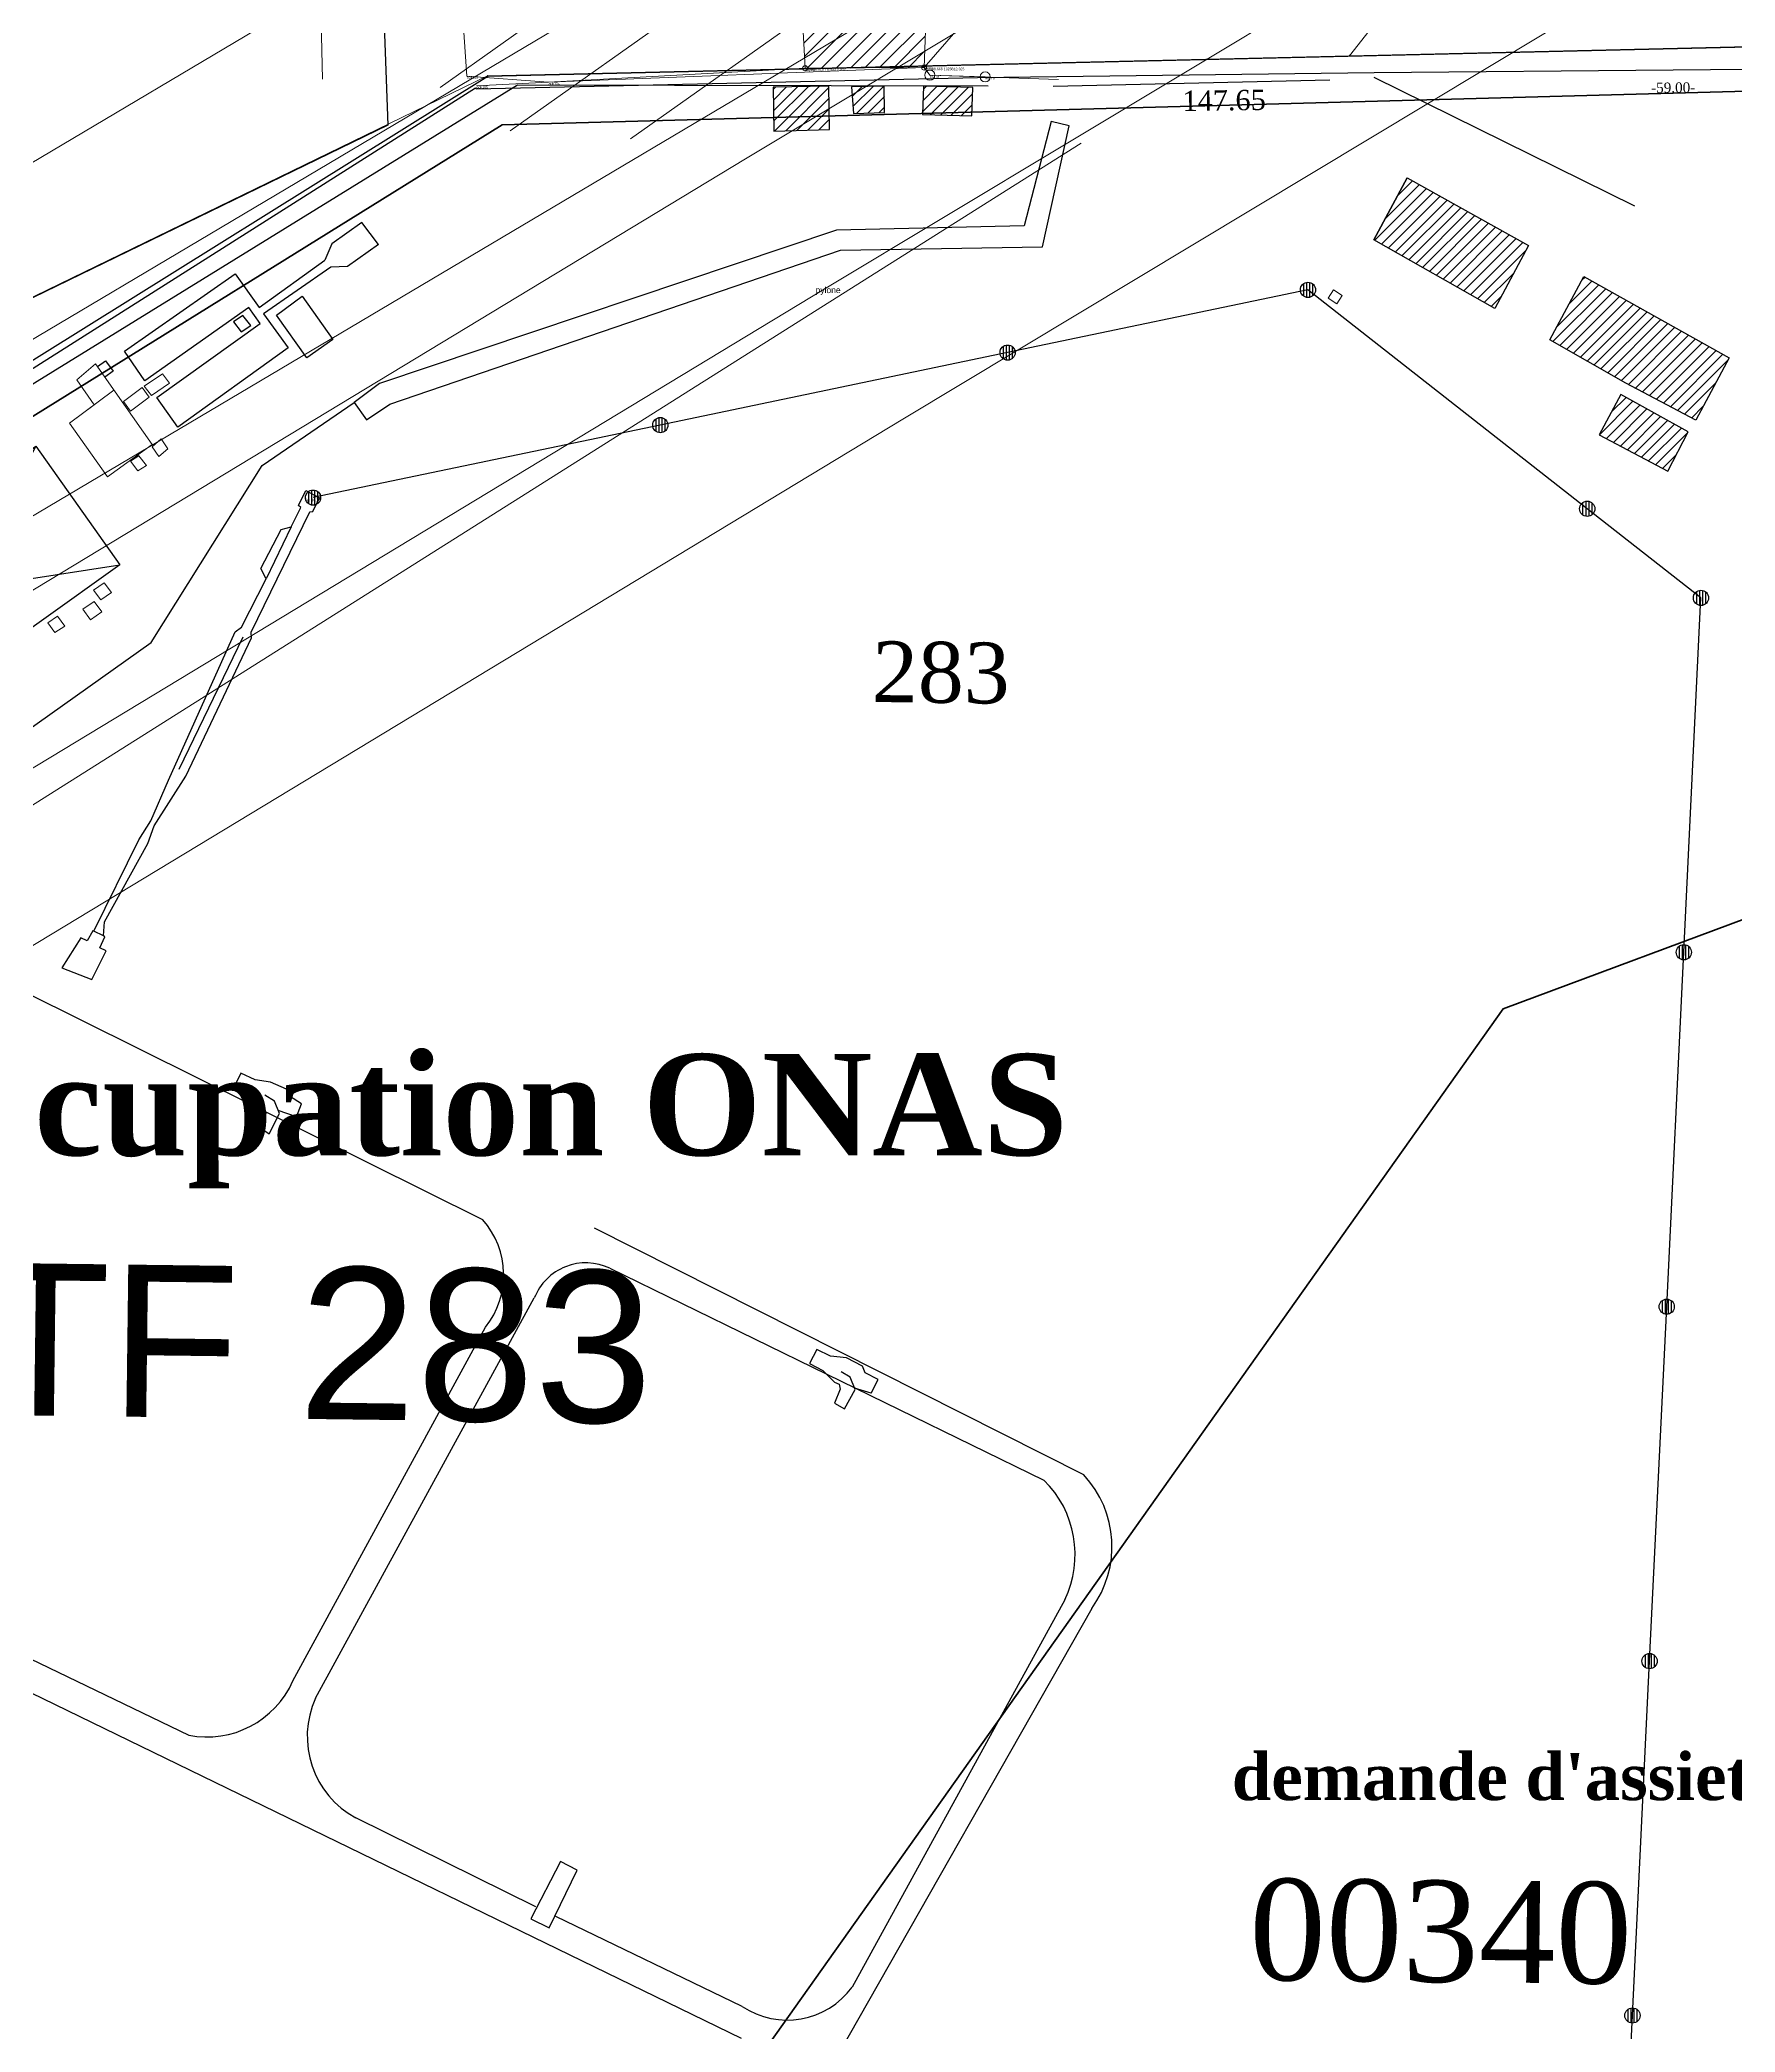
# Model space of a CAD drawing. Header units: metres. Extents: x 251686 to 255059, y 1627526 to 1631912.
# Drawn here: x 252911.4 to 253078.7, y 1628618.5 to 1628815.1 of the extents above; entities that cross this region are included whole.
import ezdxf
from ezdxf.enums import TextEntityAlignment as Align

# ---------------------------------------------------------------- set-up
doc = ezdxf.new("R2010")
doc.units = ezdxf.units.M
doc.header["$MEASUREMENT"] = 0
for name, color, linetype in [('A_revoir_niveau_0', 7, 'Continuous'), ('limites_parcelles', 7, 'Continuous'), ('limites_sections', 7, 'Continuous'), ('limites_tf', 7, 'Continuous'), ('numero_parcelle', 7, 'Continuous')]:
    doc.layers.add(name, color=color, linetype=linetype)
for name, color, linetype, lineweight in [('Cotation Linéaire', 7, 'Continuous', 0), ('emprise_ht_pik_rufisque', 7, 'Continuous', 0), ('Haute tension', 3, 'Continuous', 0), ('Légendes', 7, 'Continuous', 0), ('Numero_TF', 7, 'Continuous', 0), ('Regard', 210, 'Continuous', 0)]:
    doc.layers.add(name, color=color, linetype=linetype, lineweight=lineweight)
doc.layers.add('Lignes HT Vectorisées', color=6, linetype='Continuous', lineweight=0, true_color=0xff00ff)
doc.styles.add('Annotatif', font='txt.shx')
doc.styles.get("Standard").update_dxf_attribs({"font": 'txt.shx'})
doc.styles.add('Style-Arial', font='arial.ttf')
doc.styles.add('Style-FANCY', font='times.ttf')
doc.styles.add('Style-Times New Roman', font='times.ttf')
doc.styles.add('Times 1.0', font='times.ttf', dxfattribs={"width": 0.99, "height": 0.0254})
pattern_1 = [(45, (-252.921871664224, -1628.51580299114), (-0.0005303300858899, 0.0005303300858899), [])]
pattern_2 = [(45, (-252.921802464224, -1628.51578509114), (-0.0005303300858899, 0.0005303300858899), [])]
pattern_3 = [(45, (-252.921815064224, -1628.51580009114), (-0.0005303300858899, 0.0005303300858899), [])]
pattern_4 = [(45, (-252.921847064224, -1628.51579409114), (-0.0005303300858899, 0.0005303300858899), [])]
pattern_5 = [(45, (-252.921879064224, -1628.51583439114), (-0.0005303300858899, 0.0005303300858899), [])]

# ---------------------------------------------------------------- blocks, each defined once
blk = doc.blocks.new('*U94')
at = {"linetype": 'Continuous', "lineweight": 0}
h = blk.add_hatch(dxfattribs=at)
h.set_pattern_fill('HATCH', style=0, pattern_type=2)
h.set_pattern_definition([(45, (-18.235544, 15.864828), (-0.7071067811865475, 0.7071067811865476), [])])
h.paths.add_polyline_path([(-18.2355437304941, 15.86482771043665), (-4.22564373051864, 16.49772771052085), (-3.253543730505042, 2.247827710350974), (-7.566743730509187, 2.072727710474282), (-8.044543730502483, 2.794327710522338), (-13.34474373050034, 2.671427710447459), (-15.47104373050388, 2.704827710520476), (-16.25394373049494, 5.804827710380776), (-17.58124373049941, 5.905427710385992)])
h = blk.add_hatch(dxfattribs=at)
h.set_pattern_fill('HATCH', style=0, pattern_type=2)
h.set_pattern_definition([(45, (-14.472644, -44.83567199999998), (-0.7071067811865475, 0.7071067811865476), [])])
h.paths.add_polyline_path([(-14.47264373052167, -44.83567228959872), (-9.023843730508815, -44.2645722895395), (-11.37564373051282, -4.034772289451211), (-16.96834373052115, -4.247472289483993)])
h = blk.add_hatch(dxfattribs=at)
h.set_pattern_fill('HATCH', style=0, pattern_type=2)
h.set_pattern_definition([(45, (-6.278744, -44.078772), (-0.7071067811865475, 0.7071067811865476), [])])
h.paths.add_polyline_path([(-6.278743730508722, -44.07877228944562), (-1.74924373050453, -52.32337228953838), (-1.982843730511375, -58.67517228936776), (-13.70584373050951, -58.73837228957563), (-14.47264373052167, -44.83567228959872), (-9.023843730508815, -44.2645722895395)])
at = {"color": 2, "linetype": 'Continuous', "lineweight": 0}
for p, q in [((3.09805, -23.2096), (80.364721, 31.518274)), ((11.207545, -35.847156), (89.034698, 19.277706))]:
    blk.add_line(p, q, dxfattribs=at)
at = {"color": 4, "linetype": 'Continuous', "lineweight": 0}
for p, q in [((-42.814369, -64.920051), (84.69971, 25.39799)), ((-49.733383, -60.630029), (10.150318, -18.214488)), ((-30.951639, -65.708446), (18.820295, -30.455056))]:
    blk.add_line(p, q, dxfattribs=at)
at = {"color": 7, "linetype": 'Continuous', "lineweight": 0}
for p, q in [((49.918456, 8.287528), (48.0728, 19.35525)), ((-18.235544, 15.864828), (-50.975744, 13.170228)), ((-17.581244, 5.905428), (-18.235544, 15.864828)), ((-50.975744, 13.170228), (-48.174444, -42.837872)), ((-89.034641, 9.07476), (-67.743644, 10.566328)), ((-67.743644, 10.566328), (-66.643644, 9.225028)), ((13.855856, -26.666872), (15.114756, -22.002672)), ((11.832756, -23.882172), (16.802756, -24.841172)), ((-47.099644, -59.502072), (-48.174444, -42.837872)), ((-39.027244, -60.118372), (-13.705844, -58.738372)), ((-47.099644, -59.502072), (-39.027244, -60.118372)), ((-1.412544, -59.408772), (11.287385, -59.82946))]:
    blk.add_line(p, q, dxfattribs=at)
at = {"color": 7, "linetype": 'Continuous', "lineweight": 0, "flags": 128}
for points in [[(46.894256, 65.708444), (46.894256, 39.882128), (43.185856, 35.566628), (36.899056, 30.708928), (33.660156, 28.649728), (27.995456, 28.362528), (-22.149044, 25.626328), (-50.975744, 25.626328)], [(-18.235544, 15.864828), (-4.225644, 16.497728), (48.0728, 19.35525)], [(-1.982844, -58.675172), (-13.705844, -58.738372), (-14.472644, -44.835672), (-16.968344, -4.247472), (-17.581244, 5.905428), (-16.253944, 5.804828), (-15.471044, 2.704828), (-13.344744, 2.671428), (-8.044544, 2.794328), (-7.566744, 2.072728), (-3.253544, 2.247828), (-4.225644, 16.497728)], [(-66.643644, 9.225028), (-62.827844, 5.590028), (-61.340896, -59.825786)], [(49.918456, 8.287528), (47.184756, -0.832672), (42.967156, -5.812572), (6.099756, -49.380972), (-1.982844, -58.675172), (-1.412544, -59.408772)], [(-9.023844, -44.264572), (-11.375644, -4.034772), (-16.968344, -4.247472)], [(11.832756, -23.882172), (13.855856, -26.666872), (16.802756, -24.841172), (15.114756, -22.002672), (11.832756, -23.882172)], [(-1.982844, -58.675172), (-1.749244, -52.323372), (-6.278744, -44.078772), (-9.023844, -44.264572), (-14.472644, -44.835672)]]:
    blk.add_lwpolyline(points, dxfattribs=at)
for points in [[(-18.235544, 15.864828), (-4.225644, 16.497728), (-3.253544, 2.247828), (-7.566744, 2.072728), (-8.044544, 2.794328), (-13.344744, 2.671428), (-15.471044, 2.704828), (-16.253944, 5.804828), (-17.581244, 5.905428), (-18.235544, 15.864828), (-18.235544, 15.864828)], [(-14.472644, -44.835672), (-9.023844, -44.264572), (-11.375644, -4.034772), (-16.968344, -4.247472), (-14.472644, -44.835672), (-14.472644, -44.835672)], [(-6.278744, -44.078772), (-1.749244, -52.323372), (-1.982844, -58.675172), (-13.705844, -58.738372), (-14.472644, -44.835672), (-9.023844, -44.264572), (-6.278744, -44.078772), (-6.278744, -44.078772)]]:
    blk.add_lwpolyline(points, close=True, dxfattribs=at)
at = {"color": 3, "linetype": 'Continuous', "lineweight": 0, "flags": 128}
blk.add_lwpolyline([(-46.121844, -60.465872), (-39.027244, -60.118372), (-1.982844, -58.675172), (-1.412544, -59.408772), (4.048556, -59.589672)], dxfattribs=at)
at = {"color": 2, "linetype": 'Continuous', "lineweight": 0}
for centre in [(43.185856, 35.566628), (36.899056, 30.708928)]:
    blk.add_circle(centre, 0.5, dxfattribs=at)
at = {"color": 3, "linetype": 'Continuous', "lineweight": 0}
for centre in [(48.0728, 19.35525), (-18.235544, 15.864828), (49.670027, 9.777266), (3.09805, -23.2096), (27.043358, -24.630672), (-15.279189, -31.718615), (10.647063, -36.244145), (-6.277716, -44.080642), (-14.309182, -47.799365), (-13.705844, -58.738372), (-1.982844, -58.675172)]:
    blk.add_circle(centre, 0.25, dxfattribs=at)
at = {"color": 7, "linetype": 'Continuous', "lineweight": 0}
for centre in [(-1.412544, -59.408772), (4.048556, -59.589672)]:
    blk.add_circle(centre, 0.5, dxfattribs=at)
at = {"color": 7, "linetype": 'Continuous', "lineweight": 0, "style": 'Style-Arial'}
for s, p in [('adji60', (56.095156, 46.146428)), ('adji59', (46.894256, 44.838728)), ('adji61', (47.008456, 39.882128)), ('adji62', (43.185856, 35.566628)), ('adji63', (36.899056, 30.708928)), ('adji65', (27.995456, 28.362528)), ('adji64', (33.660156, 28.649728)), ('adji66', (-22.149044, 25.626328)), ('adji70', (35.817356, 18.685628)), ('adji67', (-18.235544, 15.864828)), ('adji69', (-4.225644, 16.497728)), ('adji71', (48.671256, 15.766528)), ('adji68', (-50.975744, 13.170228)), ('adji110', (-68.258944, 10.530228)), ('adji109', (-67.743644, 10.566328)), ('adji108', (-66.643644, 9.225028)), ('adji72', (49.918456, 8.287528)), ('adji94', (-17.581244, 5.905428)), ('adji107', (-62.827844, 5.590028)), ('adji95', (-16.253944, 5.804828)), ('adji73', (57.751456, 5.820728)), ('adji96', (-15.471044, 2.704828)), ('adji97', (-13.344744, 2.671428)), ('adji98', (-8.044544, 2.794328)), ('adji99', (-7.566744, 2.072728)), ('adji100', (-3.253544, 2.247828)), ('adji74', (47.184756, -0.832672)), ('adji93', (-16.968344, -4.247472)), ('adji92', (-11.375644, -4.034772)), ('adji75', (42.967156, -5.812572)), ('adji91', (15.114756, -22.002672)), ('adji101', (24.059456, -22.015472)), ('adji88', (11.832756, -23.882172)), ('adji90', (16.802756, -24.841172)), ('adji89', (13.855856, -26.666872)), ('adji87', (4.633556, -30.763572)), ('adji86', (6.872556, -29.726872)), ('adji102', (-61.833844, -38.139372)), ('adji106', (-48.174444, -42.837872)), ('adji85', (-14.472644, -44.835672)), ('adji84', (-14.423244, -44.828272)), ('adji81', (-9.023844, -44.264572)), ('adji80', (-6.278744, -44.078772)), ('adji76', (6.099756, -49.380972)), ('adji82', (-1.749244, -52.323372)), ('adji83', (-13.705844, -58.738372)), ('adji77', (-1.982844, -58.675172)), ('adji103', (-47.099644, -59.502072)), ('adji105', (-46.121844, -60.465872)), ('adji104', (-39.027244, -60.118372)), ('adji78', (-1.412544, -59.408772)), ('adji79', (4.048556, -59.589672))]:
    blk.add_text(s, height=0.25, dxfattribs=at).set_placement(p, align=Align.TOP_LEFT)
at = {"color": 2, "linetype": 'Continuous', "lineweight": 0, "style": 'Style-Arial'}
for s, p in [('253048.724 1628890.355', (48.0728, 19.35525)), ('253050.321 1628880.777', (49.670027, 9.777266)), ('253003.749 1628847.791', (3.09805, -23.2096))]:
    blk.add_text(s, height=0.25, dxfattribs=at).set_placement(p, align=Align.TOP_LEFT)
at = {"color": 4, "linetype": 'Continuous', "lineweight": 0, "style": 'Style-Arial'}
for s, p in [('252982.415 1628886.865', (-18.235544, 15.864828)), ('253027.694 1628846.369', (27.043358, -24.630672)), ('252985.637 1628834.962', (-15.013595, -36.038052)), ('252986.667 1628817.310', (-13.984259, -53.690475)), ('252986.945 1628812.262', (-13.705844, -58.738372)), ('252998.668 1628812.325', (-1.982844, -58.675172))]:
    blk.add_text(s, height=0.25, dxfattribs=at).set_placement(p, align=Align.TOP_LEFT)
blk = doc.blocks.new('w005_2')
at = {"color": 0}
for p, q in [((-0.00015, 0.000735), (-0.00015, -0.000735)), ((0.00015, 0.000735), (0.00015, -0.000735))]:
    blk.add_line(p, q, dxfattribs=at)
at = {"color": 0, "flags": 128}
for points in [[(-0.00045, 0.0006), (-0.00045, -0.0006)], [(0.00045, 0.0006), (0.00045, -0.0006)]]:
    blk.add_lwpolyline(points, dxfattribs=at)
at = {"color": 0}
blk.add_circle((0, 0), 0.00075, dxfattribs=at)
blk = doc.blocks.new('*U133')
at = {"ltscale": 1000}
h = blk.add_hatch(dxfattribs=at)
h.set_pattern_fill('BAT_NORM', color=256, style=0, pattern_type=2)
h.set_pattern_definition(pattern_3)
h.paths.add_polyline_path([(0.061885000000018, 0.2945629999999255), (0.061945000000037, 0.2902180000000953), (0.0674450000000206, 0.2903739999999288), (0.0673861234926392, 0.2946376404106559)])
h.paths.add_polyline_path([(0.062381178376512, 0.2893999150749096), (0.0633827984311779, 0.2893999150749096), (0.0633827984311779, 0.2897828448162727), (0.062381178376512, 0.2897828448162727)], flags=9)
h = blk.add_hatch(dxfattribs=at)
h.set_pattern_fill('BAT_NORM', color=256, style=0, pattern_type=2)
h.set_pattern_definition(pattern_3)
h.paths.add_polyline_path([(0.061885000000018, 0.2945629999999255), (0.061945000000037, 0.2902180000000953), (0.0674450000000206, 0.2903739999999288), (0.0673861234926392, 0.2946376404106559)])
h.paths.add_polyline_path([(0.062381178376512, 0.2893999150749096), (0.0633827984311779, 0.2893999150749096), (0.0633827984311779, 0.2897828448162727), (0.062381178376512, 0.2897828448162727)], flags=9)
h = blk.add_hatch(dxfattribs=at)
h.set_pattern_fill('BAT_NORM', color=256, style=0, pattern_type=2)
h.set_pattern_definition(pattern_2)
h.paths.add_polyline_path([(0.0695976063664148, 0.2945933927985607), (0.0698030000000642, 0.291964999999891), (0.0728820000000781, 0.2920590000001084), (0.0728323820826233, 0.2946431990992551)])
h.paths.add_polyline_path([(0.070253000000065, 0.2924149999998917), (0.0708863333333909, 0.2924149999998917), (0.0708863333333909, 0.2927150000000438), (0.070253000000065, 0.2927150000000438)], flags=9)
h.paths.add_polyline_path([(0.070253000000065, 0.2912149999999656), (0.0709863333333658, 0.2912149999999656), (0.0709863333333658, 0.2915150000001176), (0.070253000000065, 0.2915150000001176)], flags=9)
h = blk.add_hatch(dxfattribs=at)
h.set_pattern_fill('BAT_NORM', color=256, style=0, pattern_type=2)
h.set_pattern_definition(pattern_2)
h.paths.add_polyline_path([(0.0695976063664148, 0.2945933927985607), (0.0698030000000642, 0.291964999999891), (0.0728820000000781, 0.2920590000001084), (0.0728323820826233, 0.2946431990992551)])
h.paths.add_polyline_path([(0.070253000000065, 0.2924149999998917), (0.0708863333333909, 0.2924149999998917), (0.0708863333333909, 0.2927150000000438), (0.070253000000065, 0.2927150000000438)], flags=9)
h.paths.add_polyline_path([(0.070253000000065, 0.2912149999999656), (0.0709863333333658, 0.2912149999999656), (0.0709863333333658, 0.2915150000001176), (0.070253000000065, 0.2915150000001176)], flags=9)
h = blk.add_hatch(dxfattribs=at)
h.set_pattern_fill('BAT_NORM', color=256, style=0, pattern_type=2)
h.set_pattern_definition(pattern_1)
h.paths.add_polyline_path([(0.0814934198026549, 0.291717023040519), (0.0815814198026601, 0.2945160230403871), (0.0767164198026364, 0.2946460230400589), (0.0766284198026597, 0.2918470230401908)])
h.paths.add_polyline_path([(0.0770784198026604, 0.2922970230401915), (0.0777117531359579, 0.2922970230401915), (0.0777117531359579, 0.2925970230401162), (0.0770784198026604, 0.2925970230401162)], flags=9)
h.paths.add_polyline_path([(0.0770784198026604, 0.2910970230402654), (0.0778784198026585, 0.2910970230402654), (0.0778784198026585, 0.2913970230404175), (0.0770784198026604, 0.2913970230404175)], flags=9)
h = blk.add_hatch(dxfattribs=at)
h.set_pattern_fill('BAT_NORM', color=256, style=0, pattern_type=2)
h.set_pattern_definition(pattern_1)
h.paths.add_polyline_path([(0.0814934198026549, 0.291717023040519), (0.0815814198026601, 0.2945160230403871), (0.0767164198026364, 0.2946460230400589), (0.0766284198026597, 0.2918470230401908)])
h.paths.add_polyline_path([(0.0770784198026604, 0.2922970230401915), (0.0777117531359579, 0.2922970230401915), (0.0777117531359579, 0.2925970230401162), (0.0770784198026604, 0.2925970230401162)], flags=9)
h.paths.add_polyline_path([(0.0770784198026604, 0.2910970230402654), (0.0778784198026585, 0.2910970230402654), (0.0778784198026585, 0.2913970230404175), (0.0770784198026604, 0.2913970230404175)], flags=9)
h = blk.add_hatch(dxfattribs=at)
h.set_pattern_fill('BAT_NORM', color=256, style=0, pattern_type=2)
h.set_pattern_definition(pattern_4)
h.paths.add_polyline_path([(0.1330777959435352, 0.2727059117448789), (0.1364004365981373, 0.2789261217546937), (0.1244360000000881, 0.2856190000004517), (0.1211530000000778, 0.2794730000000527)])
h.paths.add_polyline_path([(0.1215891783765244, 0.2786549150750943), (0.1223965624148207, 0.2786549150750943), (0.1223965624148207, 0.2790378448162301), (0.1215891783765244, 0.2790378448162301)], flags=9)
h = blk.add_hatch(dxfattribs=at)
h.set_pattern_fill('BAT_NORM', color=256, style=0, pattern_type=2)
h.set_pattern_definition(pattern_4)
h.paths.add_polyline_path([(0.1330777959435352, 0.2727059117448789), (0.1364004365981373, 0.2789261217546937), (0.1244360000000881, 0.2856190000004517), (0.1211530000000778, 0.2794730000000527)])
h.paths.add_polyline_path([(0.1215891783765244, 0.2786549150750943), (0.1223965624148207, 0.2786549150750943), (0.1223965624148207, 0.2790378448162301), (0.1215891783765244, 0.2790378448162301)], flags=9)
h = blk.add_hatch(dxfattribs=at)
h.set_pattern_fill('BAT_NORM', color=256, style=0, pattern_type=2)
h.set_pattern_definition(pattern_5)
h.paths.add_polyline_path([(0.1529053751297624, 0.2617107945675343), (0.1561883751297728, 0.2678567945674786), (0.1418617350667262, 0.2758710839841569), (0.1385210000000256, 0.269617000000153), (0.146015000000034, 0.2653500000001259)])
h.paths.add_polyline_path([(0.1501454758221996, 0.2566656268738825), (0.152150517701557, 0.2605412298428291), (0.1455139999999915, 0.2642200000002504), (0.1433840000000828, 0.2602460000000519)])
h.paths.add_polyline_path([(0.1389571783765007, 0.2687989150749672), (0.1397645624148254, 0.2687989150749672), (0.1397645624148254, 0.269181844816103), (0.1389571783765007, 0.269181844816103)], flags=9)
h.paths.add_polyline_path([(0.1459501783765233, 0.2634019150750646), (0.1467575624147628, 0.2634019150750646), (0.1467575624147628, 0.2637848448162003), (0.1459501783765233, 0.2637848448162003)], flags=9)
h.paths.add_polyline_path([(0.1438201357435389, 0.2594277019099991), (0.1446276050478161, 0.2594277019099991), (0.1446276050478161, 0.2598108874490208), (0.1438201357435389, 0.2598108874490208)], flags=9)
h = blk.add_hatch(dxfattribs=at)
h.set_pattern_fill('BAT_NORM', color=256, style=0, pattern_type=2)
h.set_pattern_definition(pattern_5)
h.paths.add_polyline_path([(0.1529053751297624, 0.2617107945675343), (0.1561883751297728, 0.2678567945674786), (0.1418617350667262, 0.2758710839841569), (0.1385210000000256, 0.269617000000153), (0.146015000000034, 0.2653500000001259)])
h.paths.add_polyline_path([(0.1501454758221996, 0.2566656268738825), (0.152150517701557, 0.2605412298428291), (0.1455139999999915, 0.2642200000002504), (0.1433840000000828, 0.2602460000000519)])
h.paths.add_polyline_path([(0.1389571783765007, 0.2687989150749672), (0.1397645624148254, 0.2687989150749672), (0.1397645624148254, 0.269181844816103), (0.1389571783765007, 0.269181844816103)], flags=9)
h.paths.add_polyline_path([(0.1459501783765233, 0.2634019150750646), (0.1467575624147628, 0.2634019150750646), (0.1467575624147628, 0.2637848448162003), (0.1459501783765233, 0.2637848448162003)], flags=9)
h.paths.add_polyline_path([(0.1438201357435389, 0.2594277019099991), (0.1446276050478161, 0.2594277019099991), (0.1446276050478161, 0.2598108874490208), (0.1438201357435389, 0.2598108874490208)], flags=9)
for p, q in [((0.0893, 0.291151, 0.009676), (0.086655, 0.28088, 0.009676)), ((0.0893, 0.291151, 0.009676), (0.086655, 0.28088, 0.009676)), ((0.091101, 0.290724, 0.009676), (0.0893, 0.291151, 0.009676)), ((0.091101, 0.290724, 0.009676), (0.0893, 0.291151, 0.009676)), ((0.088443, 0.278791, 0.009676), (0.091101, 0.290724, 0.009676)), ((0.088443, 0.278791, 0.009676), (0.091101, 0.290724, 0.009676)), ((0.068137, 0.280452, 0.009676), (0.023054, 0.265313, 0.009618)), ((0.068137, 0.280452, 0.009676), (0.023054, 0.265313, 0.009618)), ((0.086655, 0.28088, 0.009676), (0.068137, 0.280452, 0.009676)), ((0.086655, 0.28088, 0.009676), (0.068137, 0.280452, 0.009676)), ((0.024062, 0.263265, 0.009676), (0.068526, 0.278477, 0.009676)), ((0.024062, 0.263265, 0.009676), (0.068526, 0.278477, 0.009676)), ((0.068526, 0.278477, 0.009676), (0.088443, 0.278791, 0.009676)), ((0.068526, 0.278477, 0.009676), (0.088443, 0.278791, 0.009676)), ((0.020535, 0.26345, 0.009676), (0.021779, 0.261728, 0.009676)), ((0.020535, 0.26345, 0.009676), (0.021779, 0.261728, 0.009676)), ((0.021779, 0.261728, 0.009676), (0.024062, 0.263265, 0.009676)), ((0.021779, 0.261728, 0.009676), (0.024062, 0.263265, 0.009676))]:
    blk.add_line(p, q, dxfattribs=at)
at = {"flags": 128}
for points, elevation in [([(0.133417, -0.220284), (0.130002, -0.264572), (0.127686, -0.265366), (-0.065926, -0.190808), (-0.194108, -0.141732), (-0.190168, -0.08715), (-0.181213, 0.000651), (-0.176112, 0.043195), (-0.166551, 0.108144), (-0.148411, 0.116316), (-0.129814, 0.124222), (-0.103291, 0.172663), (-0.094554, 0.188209), (-0.091076, 0.194598), (-0.073015, 0.227649), (0.032519, 0.294492), (0.032579, 0.294377), (0.082048, 0.295495), (0.121164, 0.296007)], 0.001709), ([(0.133417, -0.220284), (0.130002, -0.264572), (0.127686, -0.265366), (-0.065926, -0.190808), (-0.194108, -0.141732), (-0.190168, -0.08715), (-0.181213, 0.000651), (-0.176112, 0.043195), (-0.166551, 0.108144), (-0.148411, 0.116316), (-0.129814, 0.124222), (-0.103291, 0.172663), (-0.094554, 0.188209), (-0.091076, 0.194598), (-0.073015, 0.227649), (0.032519, 0.294492), (0.032579, 0.294377), (0.082048, 0.295495), (0.121164, 0.296007)], 0.001709), ([(0.121164, 0.296007), (0.180159, 0.296508), (0.181896, 0.236554), (0.199434, 0.200557), (0.213995, 0.171163), (0.222103, 0.154801), (0.225249, 0.14859), (0.226036, 0.145856), (0.187436, 0.067923), (0.18457, 0.056874), (0.185535, 0.041837), (0.213421, 0.017745), (0.215174, 0.001897), (0.194934, -0.033012), (0.178006, -0.063908), (0.164656, -0.103891), (0.162442, -0.105445), (0.152329, -0.104973), (0.150382, -0.114321), (0.151233, -0.139386)], 0.009359), ([(0.022964, 0.279033), (0.0213, 0.281214), (0.018335, 0.2791), (0.017655, 0.27749), (0.017655, 0.27749)], 0.010025), ([(0.022964, 0.279033), (0.0213, 0.281214), (0.018335, 0.2791), (0.017655, 0.27749), (0.017655, 0.27749)], 0.010025), ([(0.022964, 0.279033), (0.019878, 0.276865), (0.018243, 0.276794), (0.011604, 0.272175), (0.014025, 0.26882), (0.003167, 0.261024), (0.001095, 0.263928), (0.011274, 0.271246), (0.010154, 0.272828), (-8.8e-05, 0.265572), (-0.002118, 0.268507), (0.008818, 0.276146), (0.01116, 0.272808), (0.017655, 0.27749)], 0.010025), ([(0.022964, 0.279033), (0.019878, 0.276865), (0.018243, 0.276794), (0.011604, 0.272175), (0.014025, 0.26882), (0.003167, 0.261024), (0.001095, 0.263928), (0.011274, 0.271246), (0.010154, 0.272828), (-8.8e-05, 0.265572), (-0.002118, 0.268507), (0.008818, 0.276146), (0.01116, 0.272808), (0.017655, 0.27749)], 0.010025), ([(0.015273, 0.253073), (0.015045, 0.253294), (0.01577, 0.254752), (0.01713, 0.25404), (0.016407, 0.252636), (0.016171, 0.252664)], 0.009536), ([(0.015273, 0.253073), (0.015045, 0.253294), (0.01577, 0.254752), (0.01713, 0.25404), (0.016407, 0.252636), (0.016171, 0.252664)], 0.009536), ([(-0.00512, 0.21128), (-0.000701, 0.220304), (0.000482, 0.222183), (0.00223, 0.226186), (0.00223, 0.226186), (0.008817, 0.24083), (0.00944, 0.241275), (0.011854, 0.24604), (0.011353, 0.247054), (0.013332, 0.250917), (0.014317, 0.251183), (0.015273, 0.253073)], 0.009048), ([(-0.00512, 0.21128), (-0.000701, 0.220304), (0.000482, 0.222183), (0.00223, 0.226186), (0.00223, 0.226186), (0.008817, 0.24083), (0.00944, 0.241275), (0.011854, 0.24604), (0.011353, 0.247054), (0.013332, 0.250917), (0.014317, 0.251183), (0.015273, 0.253073)], 0.009048), ([(0.010373, 0.240781), (0.016171, 0.252664)], 0.009464), ([(0.010373, 0.240781), (0.016171, 0.252664)], 0.009464), ([(0.014317, 0.251183), (0.011854, 0.24604)], 0.009524), ([(0.014317, 0.251183), (0.011854, 0.24604)], 0.009524), ([(-0.004197, 0.210822), (-0.004087, 0.2122), (0.000186, 0.219943), (0.000808, 0.221668), (0.003944, 0.226585), (0.003944, 0.226585), (0.010435, 0.240224), (0.010373, 0.240781)], 0.008838), ([(-0.004197, 0.210822), (-0.004087, 0.2122), (0.000186, 0.219943), (0.000808, 0.221668), (0.003944, 0.226585), (0.003944, 0.226585), (0.010435, 0.240224), (0.010373, 0.240781)], 0.008838), ([(0.00328, 0.227267), (0.009591, 0.240313)], 0.00942), ([(0.00328, 0.227267), (0.009591, 0.240313)], 0.00942), ([(-0.008281, 0.207686), (-0.005336, 0.206527), (-0.003925, 0.20934), (-0.004541, 0.209655), (-0.004051, 0.210716), (-0.004197, 0.210822), (-0.00512, 0.21128), (-0.00522, 0.211324), (-0.005782, 0.210343), (-0.006401, 0.210622), (-0.008281, 0.207686)], 0.008792), ([(-0.008281, 0.207686), (-0.005336, 0.206527), (-0.003925, 0.20934), (-0.004541, 0.209655), (-0.004051, 0.210716), (-0.004197, 0.210822), (-0.00512, 0.21128), (-0.00522, 0.211324), (-0.005782, 0.210343), (-0.006401, 0.210622), (-0.008281, 0.207686)], 0.008792), ([(0.033242, 0.182831), (-0.011863, 0.205231), (-0.011863, 0.205231), (-0.011863, 0.205231)], 0.008337), ([(0.033242, 0.182831), (-0.011863, 0.205231), (-0.011863, 0.205231), (-0.011863, 0.205231)], 0.008337), ([(0.092534, 0.157645), (0.044247, 0.182001)], 0.008245), ([(0.092534, 0.157645), (0.044247, 0.182001)], 0.008245), ([(0.045774, 0.178044), (0.088595, 0.157146)], 0.008344), ([(0.045774, 0.178044), (0.088595, 0.157146)], 0.008344), ([(0.014511, 0.137343), (0.033509, 0.172218)], 0.008294), ([(0.014511, 0.137343), (0.033509, 0.172218)], 0.008294), ([(0.058751, 0.102068), (-0.059719, 0.159651)], 0.008213), ([(0.058751, 0.102068), (-0.059719, 0.159651)], 0.008213), ([(0.093313, 0.144487), (0.068311, 0.100468)], 0.008163), ([(0.093313, 0.144487), (0.068311, 0.100468)], 0.008163), ([(0.090645, 0.14534), (0.069688, 0.107131)], 0.008138), ([(0.090645, 0.14534), (0.069688, 0.107131)], 0.008138), ([(-0.016047, 0.141753), (0.004224, 0.131987)], 0.008365), ([(-0.016047, 0.141753), (0.004224, 0.131987)], 0.008365), ([(0.038472, 0.115029), (0.020729, 0.12381)], 0.00811), ([(0.038472, 0.115029), (0.020729, 0.12381)], 0.00811), ([(0.058832, 0.105222), (0.040454, 0.114091)], 0.008187), ([(0.058832, 0.105222), (0.040454, 0.114091)], 0.008187)]:
    blk.add_lwpolyline(points, dxfattribs=dict(at, elevation=elevation))
at = {"ltscale": 1000, "flags": 128}
for points, elevation in [([(0.089518, 0.294648), (0.116806, 0.295265)], 0.008651), ([(0.089518, 0.294648), (0.116806, 0.295265)], 0.008651), ([(0.121153, 0.295524), (0.14686, 0.28285)], 0.008256), ([(0.121153, 0.295524), (0.14686, 0.28285)], 0.008256), ([(-0.075294, 0.185935), (-0.090803, 0.194228), (-0.072917, 0.22722), (0.036672, 0.294779), (0.036672, 0.294779), (0.036672, 0.294779)], 0.007032), ([(-0.075294, 0.185935), (-0.090803, 0.194228), (-0.072917, 0.22722), (0.036672, 0.294779), (0.036672, 0.294779), (0.036672, 0.294779)], 0.007032), ([(0.036672, 0.294779), (0.083108, 0.29467)], 0.0102), ([(0.036672, 0.294779), (0.083108, 0.29467)], 0.0102), ([(0.124436, 0.285619), (0.121153, 0.279473)], 0.008598), ([(0.124436, 0.285619), (0.121153, 0.279473)], 0.008598), ([(-0.004773, 0.266981), (-0.003992, 0.267552), (-0.003226, 0.266537), (-0.004054, 0.265956)], 0.009799), ([(-0.004773, 0.266981), (-0.003992, 0.267552), (-0.003226, 0.266537), (-0.004054, 0.265956)], 0.009799), ([(-0.075294, 0.185935), (0.000505, 0.239779), (0.000505, 0.239779), (0.011479, 0.257232), (0.020535, 0.26345)], 0.007032), ([(-0.075294, 0.185935), (0.000505, 0.239779), (0.000505, 0.239779), (0.011479, 0.257232), (0.020535, 0.26345)], 0.007032), ([(0.023054, 0.265313), (0.020535, 0.26345)], 0.009618), ([(0.023054, 0.265313), (0.020535, 0.26345)], 0.009618), ([(0.001505, 0.259846), (0.000623, 0.259081)], 0.009853), ([(0.001505, 0.259846), (0.000623, 0.259081)], 0.009853), ([(-0.010842, 0.259134), (-0.025798, 0.230861), (-0.034061, 0.242575), (-0.002579, 0.24742)], 0.009726), ([(-0.010842, 0.259134), (-0.025798, 0.230861), (-0.034061, 0.242575), (-0.002579, 0.24742)], 0.009726), ([(-0.000686, 0.258187), (-0.001529, 0.257669)], 0.009798), ([(-0.000686, 0.258187), (-0.001529, 0.257669)], 0.009798), ([(0.014857, 0.192991), (0.015343, 0.194272), (0.014181, 0.195011), (0.013869, 0.19572), (0.012292, 0.196382), (0.01077, 0.19664), (0.009377, 0.197289), (0.008709, 0.195928), (0.010016, 0.195156), (0.011137, 0.194045), (0.01155, 0.19377), (0.011832, 0.193318), (0.011201, 0.19194), (0.012158, 0.191293), (0.013176, 0.19329), (0.012685, 0.194524), (0.011727, 0.195122)], 0.008386), ([(0.014857, 0.192991), (0.015343, 0.194272), (0.014181, 0.195011), (0.013869, 0.19572), (0.012292, 0.196382), (0.01077, 0.19664), (0.009377, 0.197289), (0.008709, 0.195928), (0.010016, 0.195156), (0.011137, 0.194045), (0.01155, 0.19377), (0.011832, 0.193318), (0.011201, 0.19194), (0.012158, 0.191293), (0.013176, 0.19329), (0.012685, 0.194524), (0.011727, 0.195122)], 0.008386), ([(0.014857, 0.192991), (0.013047, 0.193613)], 0.008386), ([(0.014857, 0.192991), (0.013047, 0.193613)], 0.008386), ([(0.016749, 0.135639), (0.038317, 0.175106)], 0.008306), ([(0.016749, 0.135639), (0.038317, 0.175106)], 0.008306), ([(0.071554, 0.165703), (0.072243, 0.16705), (0.070969, 0.167725), (0.070693, 0.168396), (0.069131, 0.169186), (0.067542, 0.169372), (0.0662, 0.17004), (0.065456, 0.168634), (0.066775, 0.167951), (0.067949, 0.166811), (0.068387, 0.166601), (0.068505, 0.166118), (0.06794, 0.164732), (0.06893, 0.164159), (0.069973, 0.166084), (0.069475, 0.1673), (0.0686, 0.167827)], 0.008203), ([(0.071554, 0.165703), (0.072243, 0.16705), (0.070969, 0.167725), (0.070693, 0.168396), (0.069131, 0.169186), (0.067542, 0.169372), (0.0662, 0.17004), (0.065456, 0.168634), (0.066775, 0.167951), (0.067949, 0.166811), (0.068387, 0.166601), (0.068505, 0.166118), (0.06794, 0.164732), (0.06893, 0.164159), (0.069973, 0.166084), (0.069475, 0.1673), (0.0686, 0.167827)], 0.008203), ([(0.071554, 0.165703), (0.069918, 0.166218)], 0.008203), ([(0.071554, 0.165703), (0.069918, 0.166218)], 0.008203), ([(0.039797, 0.112984), (0.042542, 0.11866), (0.040914, 0.119508), (0.037985, 0.113849), (0.039797, 0.112984)], 0.008208), ([(0.039797, 0.112984), (0.042542, 0.11866), (0.040914, 0.119508), (0.037985, 0.113849), (0.039797, 0.112984)], 0.008208)]:
    blk.add_lwpolyline(points, dxfattribs=dict(at, elevation=elevation))
at = {"ltscale": 1000, "elevation": -0.0018, "flags": 128}
blk.add_lwpolyline([(0.138521, 0.269617), (0.141862, 0.275871), (0.156188, 0.267857), (0.152905, 0.261711), (0.146015, 0.26535), (0.138521, 0.269617)], close=True, dxfattribs=at)
blk.add_lwpolyline([(0.138521, 0.269617), (0.141862, 0.275871), (0.156188, 0.267857), (0.152905, 0.261711), (0.146015, 0.26535), (0.138521, 0.269617)], close=True, dxfattribs=at)
at = {"color": 1, "elevation": 0.008401, "flags": 128}
blk.add_lwpolyline([(0.133501, -0.184125), (0.132827, -0.181593), (0.133129, -0.175345), (0.13482, -0.140386), (0.13651, -0.105426), (0.138201, -0.070467), (0.139892, -0.035508), (0.141583, -0.000549), (0.143273, 0.03441), (0.144964, 0.069369), (0.146655, 0.104328), (0.148346, 0.139288), (0.150036, 0.174247), (0.151727, 0.209206), (0.153418, 0.244165), (0.142195, 0.25296), (0.114647, 0.274549), (0.085014, 0.268363), (0.050752, 0.261211), (0.016491, 0.254059)], dxfattribs=at)
blk.add_lwpolyline([(0.133501, -0.184125), (0.132827, -0.181593), (0.133129, -0.175345), (0.13482, -0.140386), (0.13651, -0.105426), (0.138201, -0.070467), (0.139892, -0.035508), (0.141583, -0.000549), (0.143273, 0.03441), (0.144964, 0.069369), (0.146655, 0.104328), (0.148346, 0.139288), (0.150036, 0.174247), (0.151727, 0.209206), (0.153418, 0.244165), (0.142195, 0.25296), (0.114647, 0.274549), (0.085014, 0.268363), (0.050752, 0.261211), (0.016491, 0.254059)], dxfattribs=at)
for centre, radius, start, end in [((0.02699, 0.177364, 0.008337), 0.0083054415415486, 321.71662, 41.167853), ((0.02699, 0.177364, 0.008337), 0.0083054415415486, 321.71662, 41.167853), ((0.043424, 0.173076, 0.008279), 0.0054954491165632, 64.682084, 158.326025), ((0.043424, 0.173076, 0.008279), 0.0054954491165632, 64.682084, 158.326025), ((0.08498, 0.150596, 0.008245), 0.0103321988950546, 323.755559, 43.020755), ((0.08498, 0.150596, 0.008245), 0.0103321988950546, 323.755559, 43.020755), ((0.08139, 0.149814, 0.008234), 0.01027965367405, 334.200543, 45.500757), ((0.08139, 0.149814, 0.008234), 0.01027965367405, 334.200543, 45.500757), ((0.006035, 0.141065, 0.008225), 0.0092573046381725, 258.718032, 336.29009), ((0.006035, 0.141065, 0.008225), 0.0092573046381725, 258.718032, 336.29009), ((0.025031, 0.131842, 0.008229), 0.0091114909425957, 155.369685, 241.822498), ((0.025031, 0.131842, 0.008229), 0.0091114909425957, 155.369685, 241.822498), ((0.063264, 0.111839, 0.008158), 0.0079644939923304, 236.186167, 323.760536), ((0.063264, 0.111839, 0.008158), 0.0079644939923304, 236.186167, 323.760536)]:
    blk.add_arc(centre, radius, start, end)
at = {"ltscale": 1000}
for points in [[(0.061885, 0.294563, 0.009361), (0.061945, 0.290218, 0.009361), (0.067445, 0.290374, 0.009361), (0.067386, 0.294638, 0.009361)], [(0.061885, 0.294563, 0.009361), (0.061945, 0.290218, 0.009361), (0.067445, 0.290374, 0.009361), (0.067386, 0.294638, 0.009361)], [(0.069803, 0.291965, 0.009267), (0.072882, 0.292059, 0.009267), (0.072832, 0.294643, 0.009267), (0.069598, 0.294593, 0.009267)], [(0.069803, 0.291965, 0.009267), (0.072882, 0.292059, 0.009267), (0.072832, 0.294643, 0.009267), (0.069598, 0.294593, 0.009267)], [(0.076628, 0.291847, 0.009451), (0.081493, 0.291717, 0.009451), (0.081581, 0.294516, 0.009451), (0.076716, 0.294646, 0.009451)], [(0.076628, 0.291847, 0.009451), (0.081493, 0.291717, 0.009451), (0.081581, 0.294516, 0.009451), (0.076716, 0.294646, 0.009451)], [(0.133078, 0.272706, -0.0018), (0.121153, 0.279473, -0.0018), (0.124436, 0.285619, -0.0018), (0.1364, 0.278926, -0.0018)], [(0.133078, 0.272706, -0.0018), (0.121153, 0.279473, -0.0018), (0.124436, 0.285619, -0.0018), (0.1364, 0.278926, -0.0018)], [(0.012897, 0.272062, 0.010433), (0.01543, 0.273922, 0.010433), (0.018447, 0.269663, 0.010433), (0.015883, 0.267847, 0.010433)], [(0.012897, 0.272062, 0.010433), (0.01543, 0.273922, 0.010433), (0.018447, 0.269663, 0.010433), (0.015883, 0.267847, 0.010433)], [(0.010343, 0.271047, 0.010073), (0.009579, 0.272037, 0.010073), (0.00864, 0.271398, 0.010073), (0.009404, 0.270408, 0.010073)], [(0.010343, 0.271047, 0.010073), (0.009579, 0.272037, 0.010073), (0.00864, 0.271398, 0.010073), (0.009404, 0.270408, 0.010073)], [(0.145514, 0.26422, 0.007752), (0.143384, 0.260246, 0.007752), (0.150145, 0.256666, 0.007752), (0.152151, 0.260541, 0.007752)], [(0.145514, 0.26422, 0.007752), (0.143384, 0.260246, 0.007752), (0.150145, 0.256666, 0.007752), (0.152151, 0.260541, 0.007752)]]:
    blk.add_3dface(points, dxfattribs=at)
blk.add_3dface([(-0.002579, 0.24742, 0.009726), (-0.025798, 0.230861, 0.009726), (-0.034061, 0.242575, 0.009726), (-0.010842, 0.259134, 0.009726)])
blk.add_3dface([(-0.002579, 0.24742, 0.009726), (-0.025798, 0.230861, 0.009726), (-0.034061, 0.242575, 0.009726), (-0.010842, 0.259134, 0.009726)])
at = {"layer": 'Haute tension', "color": 31, "elevation": 0.006847, "flags": 128}
blk.add_lwpolyline([(-0.076071, 0.182767), (0.092255, 0.289015)], dxfattribs=at)
blk.add_lwpolyline([(-0.076071, 0.182767), (0.092255, 0.289015)], dxfattribs=at)
at = {"layer": 'Regard', "color": 0, "ltscale": 1000, "flags": 128}
for points, elevation in [([(0.000627, 0.259282), (-0.003796, 0.25611), (-0.007527, 0.261419), (-0.005108, 0.263216), (-0.00682, 0.265683), (-0.004972, 0.267265), (0.000627, 0.259282)], 0.009892), ([(0.000627, 0.259282), (-0.003796, 0.25611), (-0.007527, 0.261419), (-0.005108, 0.263216), (-0.00682, 0.265683), (-0.004972, 0.267265), (0.000627, 0.259282)], 0.009892), ([(-0.007527, 0.261419), (-0.003152, 0.264669)], 0.009676), ([(-0.007527, 0.261419), (-0.003152, 0.264669)], 0.009676)]:
    blk.add_lwpolyline(points, dxfattribs=dict(at, elevation=elevation))
at = {"layer": 'Regard', "color": 0, "ltscale": 1000}
for points in [[(0.116644, 0.273724, 0.007664), (0.117481, 0.273163, 0.007664), (0.118009, 0.274003, 0.007664), (0.117172, 0.274564, 0.007664)], [(0.116644, 0.273724, 0.007664), (0.117481, 0.273163, 0.007664), (0.118009, 0.274003, 0.007664), (0.117172, 0.274564, 0.007664)], [(-0.000154, 0.265042, 0.009811), (0.001652, 0.266283, 0.009811), (0.002345, 0.265363, 0.009811), (0.000539, 0.264122, 0.009811)], [(-0.000154, 0.265042, 0.009811), (0.001652, 0.266283, 0.009811), (0.002345, 0.265363, 0.009811), (0.000539, 0.264122, 0.009811)], [(-0.002196, 0.263537, 0.009996), (-0.000356, 0.264908, 0.009996), (0.000316, 0.263964, 0.009996), (-0.001524, 0.262593, 0.009996)], [(-0.002196, 0.263537, 0.009996), (-0.000356, 0.264908, 0.009996), (0.000316, 0.263964, 0.009996), (-0.001524, 0.262593, 0.009996)], [(0.001505, 0.259846, 0.009851), (0.002172, 0.258871, 0.009851), (0.00129, 0.258106, 0.009851), (0.000623, 0.259081, 0.009851)], [(0.001505, 0.259846, 0.009851), (0.002172, 0.258871, 0.009851), (0.00129, 0.258106, 0.009851), (0.000623, 0.259081, 0.009851)], [(4.6e-05, 0.257214, 0.009749), (-0.000797, 0.256696, 0.009749), (-0.001529, 0.257669, 0.009749), (-0.000686, 0.258187, 0.009749)], [(4.6e-05, 0.257214, 0.009749), (-0.000797, 0.256696, 0.009749), (-0.001529, 0.257669, 0.009749), (-0.000686, 0.258187, 0.009749)], [(-0.006213, 0.243041, 0.009556), (-0.005463, 0.242009, 0.009556), (-0.004347, 0.242791, 0.009556), (-0.005097, 0.243823, 0.009556)], [(-0.006213, 0.243041, 0.009556), (-0.005463, 0.242009, 0.009556), (-0.004347, 0.242791, 0.009556), (-0.005097, 0.243823, 0.009556)], [(-0.005165, 0.244938, 0.00962), (-0.004443, 0.243965, 0.00962), (-0.003395, 0.244689, 0.00962), (-0.004117, 0.245662, 0.00962)], [(-0.005165, 0.244938, 0.00962), (-0.004443, 0.243965, 0.00962), (-0.003395, 0.244689, 0.00962), (-0.004117, 0.245662, 0.00962)], [(-0.009686, 0.241697, 0.009507), (-0.008967, 0.240737, 0.009507), (-0.007993, 0.241389, 0.009507), (-0.008712, 0.242349, 0.009507)], [(-0.009686, 0.241697, 0.009507), (-0.008967, 0.240737, 0.009507), (-0.007993, 0.241389, 0.009507), (-0.008712, 0.242349, 0.009507)]]:
    blk.add_3dface(points, dxfattribs=at)
at = {"color": 0}
for p in [(0.114647, 0.274549, 0.008401), (0.114647, 0.274549, 0.008401), (0.085014, 0.268363, 0.008401), (0.085014, 0.268363, 0.008401), (0.050752, 0.261211, 0.008401), (0.050752, 0.261211, 0.008401), (0.016491, 0.254059, 0.008401), (0.016491, 0.254059, 0.008401), (0.142195, 0.25296, 0.008401), (0.142195, 0.25296, 0.008401), (0.153418, 0.244165, 0.008401), (0.153418, 0.244165, 0.008401), (0.151727, 0.209206, 0.008401), (0.151727, 0.209206, 0.008401), (0.150036, 0.174247, 0.008401), (0.150036, 0.174247, 0.008401), (0.148346, 0.139288, 0.008401), (0.148346, 0.139288, 0.008401), (0.146655, 0.104328, 0.008401), (0.146655, 0.104328, 0.008401)]:
    blk.add_blockref('w005_2', p, dxfattribs=at)
at = {"color": 0, "insert": (0.067306, 0.274444, 0.009623), "char_height": 0.0006, "attachment_point": 5, "style": 'Annotatif'}
blk.add_mtext('\\fArial|b0|i0|c00|p39;pylone', dxfattribs=at)
blk.add_mtext('\\fArial|b0|i0|c00|p39;pylone', dxfattribs=at)
at = {"layer": 'Cotation Linéaire', "style": 'Times 1.0', "width": 0.99}
for s, height, rotation, p in [('-59.00-', 0.001, 0.48581, (0.150672, 0.295008, -0.0018)), ('147.65', 0.002, 0.782106, (0.106356, 0.29425, -0.0018))]:
    blk.add_text(s, height=height, rotation=rotation, dxfattribs=at).set_placement(p, align=Align.TOP_CENTER)
at = {"layer": 'Légendes', "color": 1, "insert": (0.015652, 0.253955, -0.010417), "char_height": 0.00025, "width": 0.41813, "attachment_point": 1}
blk.add_mtext('\\fTimes New Roman|b0|i0|c00|p23;Fe : 10.20', dxfattribs=at)
blk.add_mtext('\\fTimes New Roman|b0|i0|c00|p23;Fe : 10.20', dxfattribs=at)

msp = doc.modelspace()

# ---------------------------------------------------------------- linework, layer by layer
at = {"layer": 'A_revoir_niveau_0', "color": 3, "linetype": 'Continuous', "lineweight": 40, "flags": 128}
msp.add_lwpolyline([(252795.214016, 1628634.925169), (252851.998808, 1628741.450669), (252957.045636, 1628806.691641), (253094.464467, 1628810.40394), (253097.839069, 1628753.336063), (253101.169621, 1628724.563931), (253098.371027, 1628671.495843), (253099.803563, 1628615.614712), (253104.782775, 1628573.148032), (253109.197224, 1628538.482426)], dxfattribs=at)
at = {"layer": 'A_revoir_niveau_0', "color": 1, "linetype": 'Continuous', "lineweight": 40, "flags": 128}
msp.add_lwpolyline([(252951.693281, 1628572.703931), (253055.790281, 1628719.484931), (253110.199281, 1628739.722931), (253148.813281, 1628661.608931), (253101.555281, 1628566.282931), (252951.693281, 1628572.703931)], close=True, dxfattribs=at)
at = {"layer": 'A_revoir_niveau_0', "color": 3, "linetype": 'Continuous', "lineweight": 40}
for p in [(253040.660035, 1628813.491308), (252955.617469, 1628811.51073)]:
    msp.add_point(p, dxfattribs=at)
at = {"layer": 'emprise_ht_pik_rufisque', "color": 1}
for p, q in [((252981.072148, 1628803.323862), (253351.406311, 1629026.032345)), ((253366.960155, 1629000.379292), (252996.56494, 1628777.633891)), ((252818.261081, 1628748.08161), (253005.981555, 1628859.548147)), ((253021.439323, 1628833.837087), (252832.211365, 1628721.475553)), ((252678.769838, 1628620.501586), (252981.072148, 1628803.323862)), ((252996.56494, 1628777.633891), (252689.208126, 1628591.756602))]:
    msp.add_line(p, q, dxfattribs=at)
at = {"layer": 'Lignes HT Vectorisées', "color": 5, "flags": 128}
for points in [[(252300.518457, 1628679.779301), (252309.336602, 1628700.771082), (252580.077166, 1628648.773693), (252824.632129, 1628734.41955), (253013.710555, 1628846.692424), (253204.211081, 1628962.646401), (253437.574136, 1629102.280594), (253538.188903, 1629350.041559), (253696.542409, 1629585.521315), (253756.669149, 1629670.287472)], [(252300.518457, 1628679.779301), (252535.311637, 1628633.247882), (252681.576934, 1628604.669463), (252988.818538, 1628790.478887), (253359.183284, 1629013.205735), (253675.222294, 1629206.394463), (253989.117803, 1629393.415688), (254273.85418, 1629565.672671)]]:
    msp.add_lwpolyline(points, dxfattribs=at)
at = {"layer": 'limites_parcelles', "color": 7, "linetype": 'Continuous', "lineweight": 0}
for p, q in [((253089.997416, 1628876.467774), (253040.660035, 1628813.491308)), ((252955.617469, 1628811.51073), (253040.660035, 1628813.491308)), ((253040.660035, 1628813.491308), (253097.812604, 1628814.82328)), ((252823.908425, 1628747.479219), (252955.617469, 1628811.51073))]:
    msp.add_line(p, q, dxfattribs=at)
at = {"layer": 'limites_sections', "color": 112, "linetype": 'Continuous', "lineweight": 40, "extrusion": (-1.8717255e-09, -9.639832e-10, 1), "elevation": -0.002046, "flags": 128}
msp.add_lwpolyline([(253469.820836, 1628503.176145), (253488.589644, 1628500.414429), (253454.879488, 1628458.45481), (253455.869011, 1628419.146695), (253456.677254, 1628387.039772), (253456.725415, 1628385.126634), (253456.826796, 1628378.590775), (253456.092848, 1628349.73443), (253454.032863, 1628268.742801), (253388.282867, 1628177.212071), (253374.268487, 1628101.940239), (253305.375391, 1628033.502846), (252724.250426, 1628275.006531), (252729.810311, 1628341.80532), (252735.302417, 1628407.78978), (252753.241864, 1628623.321822), (252721.721864, 1628619.437822), (252719.111157, 1628633.487457), (252714.797364, 1628656.702322), (252707.872864, 1628693.966822), (252708.178498, 1628714.657046), (252708.499905, 1628736.415068), (252708.92257, 1628765.027856), (252709.546654, 1628807.276005), (252710.023977, 1628836.275407), (252766.51681, 1628874.562186), (252777.807368, 1628875.207361), (252792.594535, 1628876.052342), (252806.680432, 1628876.85725), (252821.799454, 1628877.721194), (252840.098742, 1628878.766867), (252853.870088, 1628879.553801), (252869.673078, 1628880.456829), (252881.50225, 1628881.132782), (252890.234906, 1628881.631791), (252896.724489, 1628882.002624), (252900.638805, 1628882.226299), (252915.419343, 1628884.059972), (252947.872303, 1628888.086085), (252995.1058, 1628893.94587), (253038.771855, 1628895.227443), (253072.399091, 1628896.214383), (253084.091369, 1628889.07052), (253103.780853, 1628877.040446), (253120.367335, 1628866.906274), (253135.162614, 1628857.86651), (253140.023655, 1628843.378963), (253144.884695, 1628828.891416), (253158.888191, 1628822.546236), (253184.202626, 1628811.075912), (253223.520558, 1628793.260409), (253250.158874, 1628785.95727), (253263.793452, 1628773.437298), (253279.13654, 1628744.455831), (253296.184438, 1628717.179275), (253350.963018, 1628668.589516), (253387.610751, 1628636.082202), (253479.037064, 1628554.98513), (253469.820836, 1628503.176145)], close=True, dxfattribs=at)
at = {"layer": 'limites_tf', "color": 1, "linetype": 'Continuous', "lineweight": 30}
for p, q in [((252942.971989, 1628885.953311), (252945.755896, 1628806.660237)), ((252987.96982, 1628812.200353), (252955.627049, 1628811.446687)), ((252945.755896, 1628806.660237), (252823.91913, 1628747.425163))]:
    msp.add_line(p, q, dxfattribs=at)
at = {"layer": 'limites_tf', "color": 5, "linetype": 'Continuous', "lineweight": 30}
for p, q in [((253097.813323, 1628814.770349), (252955.627175, 1628811.456686)), ((252955.627175, 1628811.456686), (252848.243966, 1628744.429197))]:
    msp.add_line(p, q, dxfattribs=at)

# ---------------------------------------------------------------- block references
at = {"layer": 'A_revoir_niveau_0', "color": 7, "linetype": 'Continuous', "lineweight": 0}
msp.add_blockref('*U94', (253000.6512, 1628870.99975), dxfattribs=at)
at = {"layer": 'A_revoir_niveau_0', "xscale": 1000, "yscale": 1000, "zscale": 1000}
msp.add_blockref('*U133', (252921.901364, 1628515.852291, -9.359), dxfattribs=at)

# ---------------------------------------------------------------- texts
at = {"layer": 'limites_tf', "color": 7, "linetype": 'Continuous', "lineweight": 40, "attachment_point": 1, "line_spacing_factor": 0.72}
for s, insert, char_height in [('\\fTimes New Roman|b1|i0|c00|p23;Occupation ONAS', (252892.436578, 1628715.03309), 10), ("\\fTimes New Roman|b1|i0|c00|p23;demande d'assiette j'aime Diokoul", (253029.036105, 1628646.059161), 4.633729)]:
    msp.add_mtext(s, dxfattribs=dict(at, insert=insert, char_height=char_height))
at = {"layer": 'numero_parcelle', "color": 5, "lineweight": 0, "style": 'Style-Times New Roman'}
msp.add_text('00340', height=10, rotation=359.40223, dxfattribs=at).set_placement((253030.815043, 1628633.689646), align=Align.TOP_LEFT)
at = {"layer": 'numero_tf', "color": 7, "linetype": 'Continuous', "lineweight": 0, "style": 'Style-FANCY'}
msp.add_text('283', height=6.000139, rotation=359.28, dxfattribs=at).set_placement((253000.339612, 1628752.671758), align=Align.MIDDLE_CENTER)
at = {"layer": 'numero_tf', "color": 4, "linetype": 'Continuous', "lineweight": 0, "style": 'Style-Arial'}
msp.add_text('TF 283', height=15.000346, rotation=359.28, dxfattribs=at).set_placement((252905.460628, 1628679.434181))

doc.saveas('drawing.dxf')
